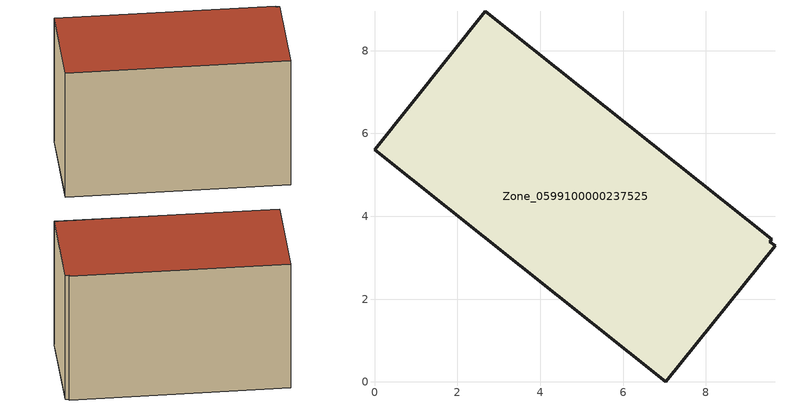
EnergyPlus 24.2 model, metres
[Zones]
Zone_0599100000237525
 floor ground (C_G): 9.59,3.44 9.55,3.39 9.67,3.29 7.04,0 0,5.61 2.68,8.96 z0.49
 wall outside (C_F): 9.59,3.44 2.68,8.96 0,5.61 7.04,0 9.67,3.29 9.55,3.39 9.59,3.44 z0.49:6.21
 roof outside (C_R): 9.55,3.39 9.59,3.44 2.68,8.96 0,5.61 7.04,0 9.67,3.29 z6.21
[BUILDING]
Pand.0599100000237525: North Axis=0; Terrain=City; Loads Convergence Tolerance Value=0.04; Temperature Convergence Tolerance Value=0.4; Solar Distribution=FullExterior; Maximum Number of Warmup Days=25; Minimum Number of Warmup Days=1
[Site:Location]
Rotterdam.The.Hague.AP_ZH_NLD Design_Conditions: Latitude=51.96; Longitude=4.45; Time Zone=1; Elevation=-4.5
[SITE:GROUNDTEMPERATURE:BUILDINGSURFACE]
18, 18, 18, 18, 18, 18, 18, 18, 18, 18, 18, 18
[MATERIAL] Thermal Absorptance=0.9; Solar Absorptance=0.7; Visible Absorptance=0.7
Name | Roughness | Thickness | Conductivity | Density | Specific Heat
G.TI.1946-1964 | MediumSmooth | 0.15 | 1 | 540 | 1210
F.TI.1946-1964 | Rough | 0.3 | 0.857143 | 1920 | 840
R.TI.1946-1964 | MediumRough | 0.2 | 0.277778 | 1500 | 1000
[CONSTRUCTION]
C_G: G.TI.1946-1964
C_F: F.TI.1946-1964
C_R: R.TI.1946-1964
[ZONE]
Zone_0599100000237525: Type=1; Multiplier=1; Ceiling Height=Autocalculate; Volume=Autocalculate; Floor Area=autocalculate; Part of Total Floor Area=Yes
[ZONEINFILTRATION:DESIGNFLOWRATE]
Infil_Zone_0599100000237525: Zone or ZoneList or Space or SpaceList=Zone_0599100000237525; Schedule=AlwaysOn; Design Flow Rate Calculation Method=Flow/Area; Flow Rate per Floor Area=0.003; Constant Term Coefficient=1; Temperature Term Coefficient=0; Velocity Term Coefficient=0; Velocity Squared Term Coefficient=0
[HVACTEMPLATE:ZONE:IDEALLOADSAIRSYSTEM]
Zone_0599100000237525: Maximum Heating Supply Air Temperature=50; Minimum Cooling Supply Air Temperature=13; Maximum Heating Supply Air Humidity Ratio=0.0156; Minimum Cooling Supply Air Humidity Ratio=0.0077; Heating Limit=NoLimit; Cooling Limit=NoLimit; Dehumidification Control Type=ConstantSensibleHeatRatio; Cooling Sensible Heat Ratio=0.7; Dehumidification Setpoint=60; Humidification Control Type=None; Humidification Setpoint=30; Outdoor Air Method=None; Outdoor Air Flow Rate per Person=0.00944; Outdoor Air Flow Rate per Zone Floor Area=0; Outdoor Air Flow Rate per Zone=0; Demand Controlled Ventilation Type=None; Outdoor Air Economizer Type=NoEconomizer; Heat Recovery Type=None; Sensible Heat Recovery Effectiveness=0.7; Latent Heat Recovery Effectiveness=0.65
[ZONECONTROL:THERMOSTAT]
ThermostatControl_Zone_0599100000237525: Zone or ZoneList=Zone_0599100000237525; Control Type Schedule=DualSetpointControlType; Control 1=Thermostat_Zone_0599100000237525; Temperature Difference Between Cutout And Setpoint=0
[THERMOSTATSETPOINT:DUALSETPOINT]
Thermostat_Zone_0599100000237525: Heating Setpoint Temperature Schedule=HeatingSetpoint_Zone_0599100000237525; Cooling Setpoint Temperature Schedule=CoolingSetpoint_Zone_0599100000237525
[SCHEDULE:COMPACT]
HeatingSetpoint_Zone_0599100000237525: Through: 12/31, For: AllDays, Until: 24:00, 21
CoolingSetpoint_Zone_0599100000237525: Through: 12/31, For: AllDays, Until: 24:00, 24
DualSetpointControlType: Through: 12/31, For: AllDays, Until: 24:00, 4
AlwaysOn: Through: 12/31, For: AllDays, Until: 24:00, 1
